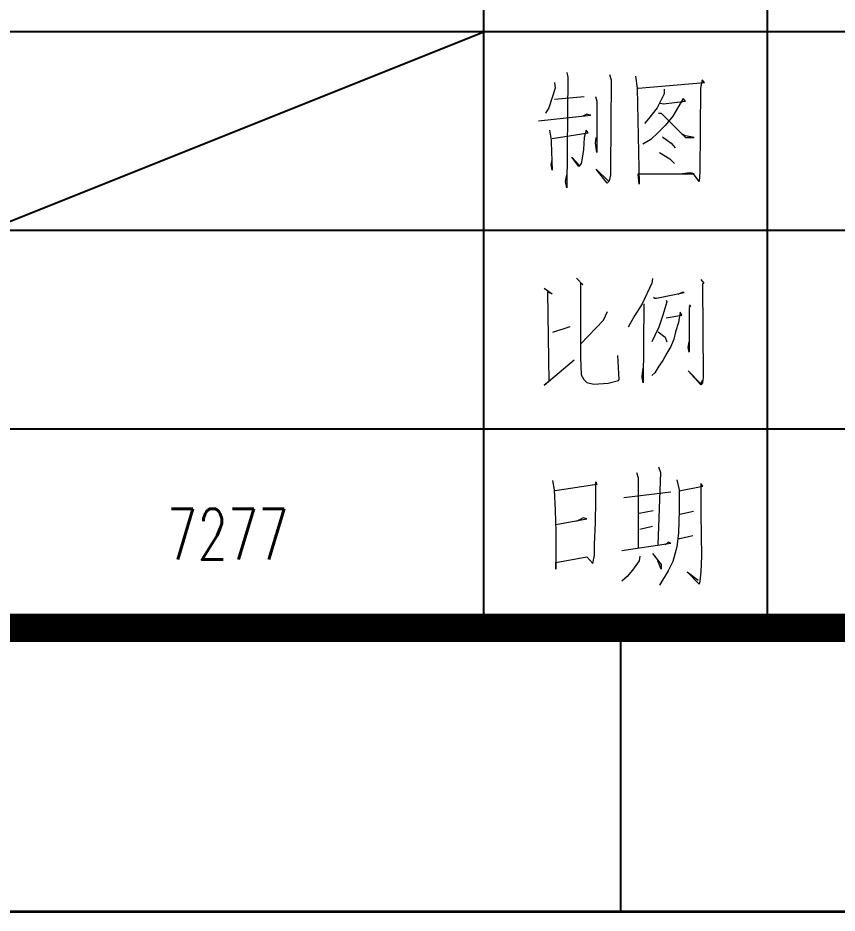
# Model space of a CAD drawing. Header units: millimetres. Extents: x 172649 to 472543, y 238332 to 449264.
# Drawn here: x 240847 to 242290, y 238452 to 240029 of the extents above; entities that cross this region are included whole.
import ezdxf

# ---------------------------------------------------------------- set-up
doc = ezdxf.new("R2010")
doc.units = ezdxf.units.MM
doc.header["$LTSCALE"] = 1000
doc.layers.add('PUB_HATCH', color=8, linetype='Continuous')
doc.layers.add('PUB_TEXT', color=7, linetype='Continuous')
doc.styles.add('HZ', font='geditxt.shx', dxfattribs={"width": 0.75, "bigfont": 'hzfs_1.shx'})
doc.styles.get("Standard").update_dxf_attribs({"font": 'txt', "bigfont": 'gbcbig.shx'})

# ---------------------------------------------------------------- blocks, each defined once
blk = doc.blocks.new('GEDI_WK_A1')
at = {"color": 3}
blk.add_line((700.833, 0), (700.833, 10), dxfattribs=at)
for points, const_width in [([(0, 0), (841, 0), (841, 594), (0, 594)], 0.1), ([(25, 10), (831, 10), (831, 584), (25, 584)], 1)]:
    blk.add_lwpolyline(points, close=True, dxfattribs=dict(at, const_width=const_width))

msp = doc.modelspace()

# ---------------------------------------------------------------- linework, layer by layer
at = {"color": 2}
for p, q in [((241667.7, 238954.4), (241667.7, 240354.4)), ((242167.7, 238954.4), (242167.7, 240354.4)), ((243917.7, 240004.4), (239417.7, 240004.4)), ((248417.7, 239654.4), (239917.7, 239654.4)), ((248417.7, 239304.4), (239417.7, 239304.4))]:
    msp.add_line(p, q, dxfattribs=at)
at = {"color": 7}
msp.add_line((248417.7, 238954.4), (239417.7, 238954.4), dxfattribs=at)
at = {"color": 7, "lineweight": 0}
for points in [[(241814.1, 239932.9), (241815.7, 239924.7), (241814.1, 239729.4), (241811.3, 239740.8), (241814.1, 239752.6)], [(241889.4, 239929.4), (241892.1, 239919.6), (241890.9, 239762.4), (241890.9, 239752.6), (241889.4, 239744.3), (241888.2, 239740.8), (241885.1, 239737.7), (241865.8, 239762.4), (241888.2, 239740.8)], [(241935.2, 239926.3), (241938, 239905.1), (241941.1, 239736.1), (241939.6, 239754.2), (242038.4, 239754.2), (242031.3, 239755.7), (242017.6, 239754.2)], [(241939.6, 239905.1), (242056.4, 239914.9), (242052.5, 239919.6), (242049.7, 239905.1), (242048.2, 239757.3), (242047, 239740.8), (242037.2, 239754.2)], [(241792.1, 239914.9), (241793.3, 239905.1), (241782.3, 239870.6), (241776.4, 239860.8)], [(241985.4, 239903.5), (241985.4, 239895.3), (241972.9, 239870.6), (241957.6, 239851), (241950.5, 239842.8)], [(241792.1, 239885.5), (241844.7, 239890.2)], [(241864.3, 239890.2), (241867, 239882), (241867, 239791.8), (241864.3, 239808.3), (241865.8, 239818.1)], [(241978.4, 239878.8), (241984.3, 239877.3), (242023.1, 239882), (242018.8, 239887.1), (242000.7, 239855.7), (241987, 239839.2), (241974.5, 239826.3), (241961.9, 239814.9), (241947.8, 239806.7)], [(241763.9, 239847.5), (241856, 239857.3), (241854.5, 239857.3), (241849, 239859.2), (241841.9, 239855.7)], [(241975.6, 239860.8), (241979.9, 239860.8), (242023.1, 239818.1), (242038.4, 239818.1), (242023.1, 239821.2), (242016, 239824.7)], [(241783.5, 239831.4), (241786.2, 239813.4), (241786.2, 239809.8), (241787.8, 239760.8), (241786.2, 239770.6), (241787.8, 239778.9)], [(241787.8, 239816.5), (241851.7, 239826.3), (241847.8, 239831.4), (241844.7, 239818.1), (241843.5, 239796.9), (241840.8, 239782), (241839.2, 239772.2), (241835.3, 239767.1), (241822.7, 239783.6), (241836.4, 239769.1)], [(241982.7, 239819.6), (241998, 239808.3), (242005, 239800)], [(241977.2, 239791.8), (241995.2, 239780.4), (242003.5, 239772.2)], [(241831.1, 239570.7), (241842.4, 239558.9), (241838.1, 239562.4), (241838.1, 239527.9), (241838.1, 239493.4), (241838.1, 239462.5), (241838.1, 239439.3), (241838.1, 239437.8), (241838.1, 239431.1), (241839.3, 239400.1), (241843.6, 239391.9), (241849.1, 239386.8), (241861.6, 239383.7), (241886.7, 239385.2), (241904.8, 239390.3), (241906.3, 239391.9), (241903.6, 239434.2)], [(241964.9, 239569.7), (241963.7, 239561.5), (241946.9, 239525.4), (241933.1, 239503.9), (241921.8, 239484.3)], [(242050, 239567.8), (242055.5, 239561.5), (242052.7, 239559.9), (242054.3, 239397.2), (242054.3, 239395.7), (242052.7, 239385.9), (242050, 239382.7), (242027.6, 239407.4), (242050, 239384.3), (242052.7, 239391)], [(241773.8, 239552.6), (241787.9, 239542.8), (241779.7, 239546), (241782.4, 239388.4), (241773.8, 239382.1), (241826.7, 239426.4)], [(241966.5, 239536.8), (241969.2, 239535.2), (241971.9, 239535.2), (242020.6, 239545), (242016.6, 239545), (242009.6, 239541.9)], [(241949.6, 239525.4), (241948.4, 239385.9), (241946.9, 239395.7), (241946.9, 239397.2), (241948.4, 239412.1)], [(241988.8, 239531.7), (241990, 239528.6), (241982.9, 239505.4), (241976.3, 239484.3), (241969.2, 239469.4), (241963.7, 239458)], [(241838.1, 239454.2), (241878.5, 239496.6), (241885.6, 239511.5)], [(241988.8, 239500.7), (242016.6, 239505.4), (242013.9, 239510.5), (242010.8, 239492.5), (242005.3, 239476), (242002.5, 239463.1), (241997, 239449.8), (241990, 239438.4), (241982.9, 239425.5), (241976.3, 239415.3), (241969.2, 239403.9), (241963.7, 239399.2)], [(242029.2, 239523.5), (242031.9, 239520.3), (242029.2, 239518.8), (242029.2, 239440), (242027.6, 239448.2), (242029.2, 239458)], [(241789.5, 239475.4), (241820.1, 239485.2)], [(241974.7, 239476), (241987.2, 239466.2), (241990, 239458)], [(241936.9, 239228.3), (241939.6, 239218.5), (241939.6, 239095.8)], [(241975.7, 239238.1), (241978.8, 239228.3), (241974.5, 239100.5)], [(241788.9, 239213.8), (241791.6, 239197.4), (241793.2, 239161.3), (241794.4, 239123.6), (241794.4, 239118.6), (241794.4, 239092.3), (241794.4, 239057.8), (241794.4, 239069.5), (241848.9, 239079.3), (241859.9, 239067.6), (241862.6, 239082.5), (241862.6, 239102.1), (241864.2, 239139.7), (241865.3, 239179.3), (241865.3, 239211.9), (241866.9, 239207.2), (241793.2, 239195.8)], [(242007.8, 239215.4), (242012.1, 239197.4), (242012.1, 239161.3), (242010.6, 239121.7), (242007.8, 239097.4), (242000.8, 239071.1), (241992.5, 239054.6), (241977.2, 239029.9)], [(242012.1, 239195.8), (242053.7, 239204), (242049.8, 239208.7), (242049.8, 239157.8), (242049.8, 239154.6), (242051, 239080.9), (242049.8, 239053.1), (242048.2, 239036.6), (242047, 239031.5), (242025.9, 239053.1), (242045.5, 239038.2)], [(241914.5, 239184), (241996.9, 239193.8)], [(241794.4, 239136.6), (241848.9, 239146.4), (241843, 239148), (241830.8, 239141.7)], [(241941.2, 239156.2), (241966.3, 239161.3)], [(242013.3, 239154.6), (242037.2, 239159.7)], [(241942.4, 239128.4), (241964.7, 239133.5)], [(242010.6, 239111.9), (242013.3, 239111.9), (242035.7, 239117)], [(241910.6, 239090.7), (241996.9, 239103.7), (241992.5, 239105.6), (241987.1, 239100.5)], [(241964.7, 239085.6), (241980, 239066), (241980, 239057.8), (241974.5, 239072.7)], [(241942.4, 239080.9), (241941.2, 239072.7), (241929.8, 239056.2), (241920, 239044.8), (241910.6, 239036.6)]]:
    msp.add_lwpolyline(points, dxfattribs=at)
at = {"layer": 'PUB_HATCH'}
msp.add_line((239917.7, 239304.4), (241667.7, 240004.4), dxfattribs=at)

# ---------------------------------------------------------------- block references
at = {"xscale": 50, "yscale": 50, "zscale": 50}
msp.add_blockref('GEDI_WK_A1', (206867.7, 238454.4), dxfattribs=at)

# ---------------------------------------------------------------- texts
msp.add_text('445566', height=0.005).set_placement((241794.4, 239069.5))
at = {"layer": 'PUB_TEXT', "style": 'HZ', "width": 0.7}
msp.add_text('7277', height=89.28, dxfattribs=at).set_placement((241109.6, 239074.6))

doc.saveas('drawing.dxf')
